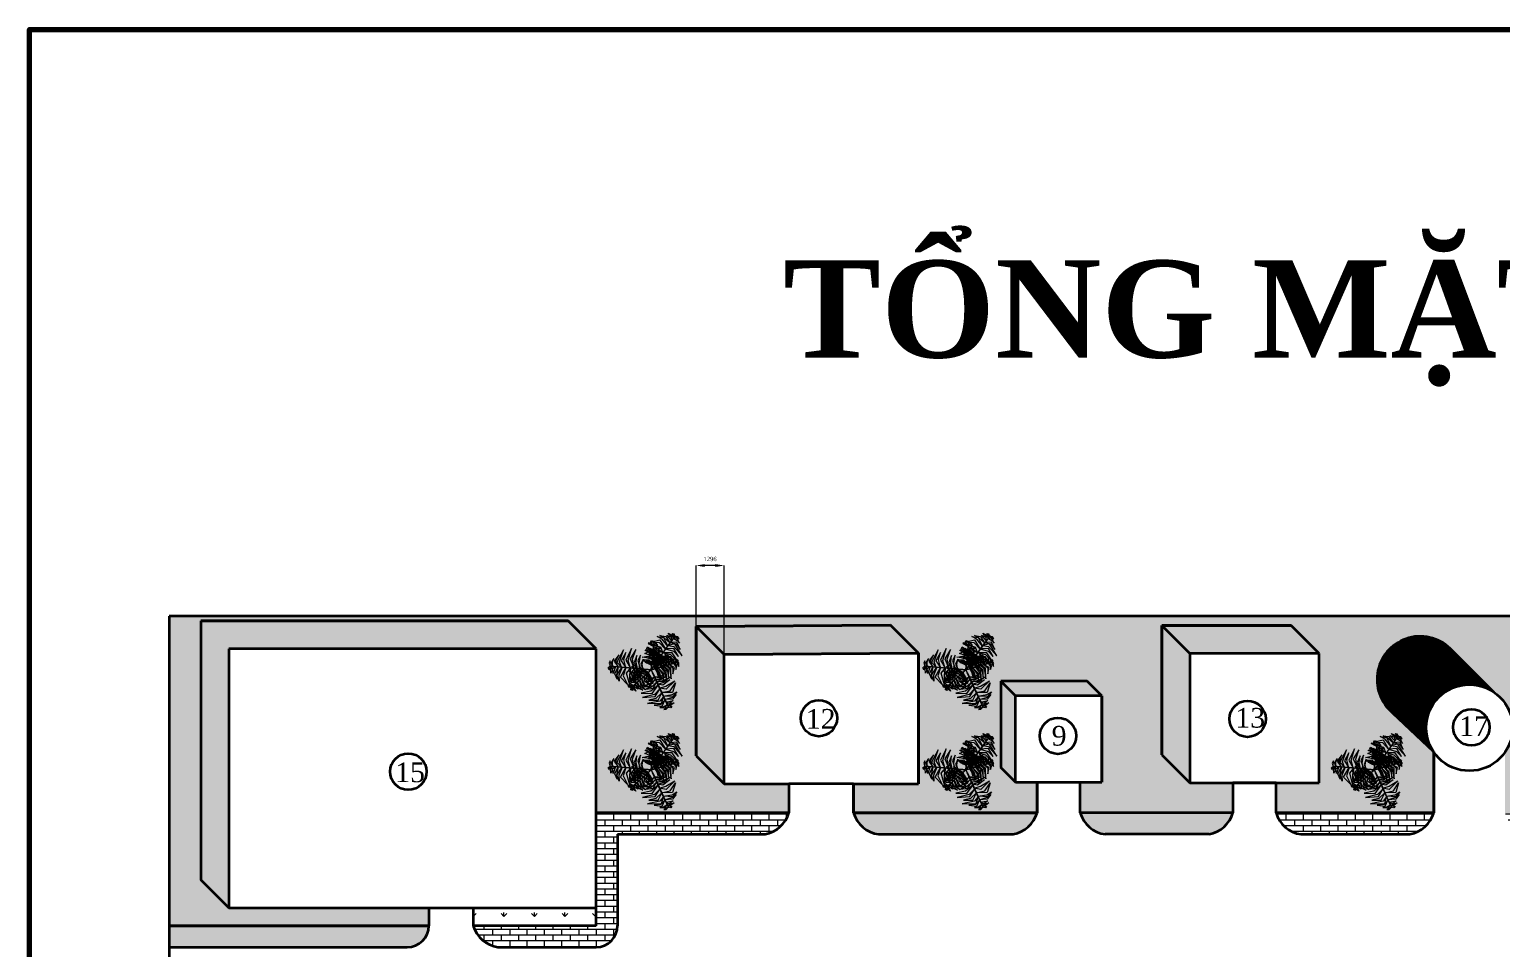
# Model space of a CAD drawing. Header units: inches. Extents: x -4475333 to 345677417, y -211198149 to 2125895.
# Drawn here: x -1637273 to -1569117, y 575287 to 617864 of the extents above; entities that cross this region are included whole.
import ezdxf

# ---------------------------------------------------------------- set-up
doc = ezdxf.new("R2010")
doc.units = ezdxf.units.IN
doc.header["$LTSCALE"] = 150
doc.header["$MEASUREMENT"] = 0
for name, color, linetype, lineweight in [('03 tbii', 3, 'Continuous', 50), ('cb', 1, 'Continuous', 50), ('Duong vien', 7, 'Continuous', 50), ('EEEE', 7, 'Continuous', 0), ('KHUNG BVE', 7, 'Continuous', 0)]:
    doc.layers.add(name, color=color, linetype=linetype, lineweight=lineweight)
doc.layers.add('Co ban', color=21, linetype='Continuous')
doc.layers.add('m', color=3, linetype='Continuous')
doc.styles.add('1', font='times.ttf')
doc.styles.add('KICHTHUOC', font='times.ttf')
doc.styles.add('NAM', font='arial.ttf', dxfattribs={"height": 200})
doc.styles.get("Standard").update_dxf_attribs({"font": 'times.ttf', "height": 100})
doc.dimstyles.get("Standard").update_dxf_attribs({"dimtxt": 100, "dimasz": 500, "dimexe": 0.18, "dimexo": 0.0625, "dimgap": 20, "dimtad": 1, "dimdec": 0, "dimzin": 0, "dimdsep": 46, "dimtxsty": 'Standard', "dimcen": 0.09, "dimadec": 0, "dimazin": 0, "dimtfac": 1, "dimtdec": 0, "dimtofl": 0, "dimtmove": 0, "dimatfit": 3, "dimfxl": 1, "dimtolj": 1, "dimtzin": 0, "dimlwd": 9, "dimlwe": 9, "dimarcsym": 0})
pattern_1 = [(90, (-6287869.84, -919464.7), (-707.10678, 707.10678), [187.5, -1226.71356]), (45, (-6287869.8, -919464.7), (-707.10678, 707.10678), [187.5, -812.5]), (135, (-6287869.8, -919464.7), (-707.10678, -707.10678), [187.5, -812.5])]
pattern_2 = [(0, (-5708281.57, -919464.67), (0, 266.7), []), (90, (-5708281.57, -919464.67), (-400, 266.7), [266.7, -266.7])]

# ---------------------------------------------------------------- blocks, each defined once
blk = doc.blocks.new('A$C39A4002C')
at = {"color": 7, "lineweight": 5}
for points in [[(715, 893, 91), (679, 900, 81), (659, 912, 73), (693, 914, 79)], [(839, 848, -216), (778, 915, -234), (680, 921, -258), (782, 946, -234)], [(718, 914, 84), (688, 930, 72), (704, 937, 73)], [(714, 876, 96), (717, 876, 96), (721, 922, 81), (718, 922, 81)], [(718, 888, 91), (751, 893, 81), (761, 887, 77), (742, 910, 78)], [(862, 880, -212), (804, 952, -229), (753, 979, -242), (817, 968, -226)], [(885, 913, -228), (822, 970, -255), (782, 988, -260), (841, 980, -263)], [(901, 936, -244), (852, 991, -272), (898, 972, -266)], [(922, 966, -276), (884, 991, -289), (866, 1012, -306), (906, 994, -303)], [(868, 888, -211), (871, 888, -211), (916, 952, -257), (913, 952, -257)], [(890, 916, -232), (948, 903, -260), (989, 846, -262), (956, 921, -270)], [(933, 981, -300), (907, 1010, -322), (927, 1007, -328)], [(913, 952, -256), (916, 952, -256), (940, 987, -309), (937, 987, -309)], [(923, 959, -272), (958, 938, -289), (982, 909, -287), (956, 960, -305)], [(934, 982, -302), (979, 954, -323), (965, 975, -327)], [(348, 670, -232), (329, 726, -260), (359, 791, -262), (310, 724, -270)], [(385, 664, -212), (365, 719, -221), (407, 843, -252), (338, 715, -216)], [(430, 658, -216), (410, 741, -231), (431, 813, -249), (384, 729, -225)], [(475, 658, -222), (454, 733, -235), (488, 854, -265), (430, 736, -233)], [(518, 652, -226), (500, 747, -244), (533, 844, -269), (474, 748, -241)], [(551, 649, -245), (536, 713, -238), (545, 782, -264), (516, 711, -212)], [(582, 644, -283), (568, 700, -277), (580, 787, -309), (554, 730, -265)], [(701, 743, 32), (647, 758, 25), (600, 765, 2), (658, 776, 45)], [(704, 775, 60), (635, 801, 58), (626, 803, 15), (662, 821, 71)], [(706, 800, 82), (638, 831, 84), (629, 834, 71), (641, 844, 96)], [(710, 833, 92), (643, 856, 78), (646, 855, 70), (653, 871, 82)], [(769, 749, -246), (738, 785, -246), (656, 848, -273), (730, 812, -231)], [(811, 807, -222), (759, 853, -236), (665, 904, -261), (786, 871, -230)], [(752, 723, -284), (726, 758, -280), (666, 807, -297), (740, 767, -259)], [(736, 701, -319), (712, 738, -311), (668, 780, -318), (722, 748, -292)], [(784, 769, -227), (719, 832, -245), (681, 856, -255), (767, 819, -233)], [(697, 705, -2), (700, 705, -2), (710, 807, 88), (707, 807, 88)], [(703, 776, 61), (769, 794, 64), (788, 788, 45), (760, 810, 81)], [(703, 747, 34), (763, 765, 39), (822, 753, 7), (765, 781, 53)], [(707, 807, 88), (710, 807, 88), (717, 876, 96), (714, 876, 96)], [(707, 806, 87), (751, 822, 93), (789, 822, 56), (748, 840, 109)], [(710, 664, -376), (713, 664, -376), (781, 761, -228), (778, 761, -228)], [(712, 838, 91), (758, 859, 84), (786, 854, 71), (756, 876, 87)], [(747, 652, -142), (744, 690, -136), (734, 773, -153), (747, 709, -117)], [(757, 655, -116), (753, 728, -122), (746, 763, -130), (771, 694, -105)], [(787, 664, -89), (782, 719, -95), (758, 800, -119), (803, 715, -76)], [(818, 672, -61), (818, 746, -63), (773, 803, -106), (833, 762, -50)], [(778, 761, -228), (781, 761, -228), (871, 888, -211), (868, 888, -211)], [(790, 777, -226), (881, 745, -244), (949, 669, -269), (894, 768, -241)], [(816, 811, -222), (892, 792, -235), (980, 702, -265), (906, 812, -233)], [(843, 679, -38), (847, 754, -37), (834, 798, -50), (860, 756, -25)], [(839, 850, -216), (921, 826, -231), (972, 772, -249), (924, 855, -225)], [(875, 688, -29), (872, 758, -42), (859, 789, -50), (890, 754, -39)], [(867, 886, -212), (924, 877, -221), (1011, 778, -252), (935, 902, -216)], [(933, 704, -30), (926, 741, -40), (930, 763, -48), (944, 732, -42)], [(270, 675, -300), (258, 637, -322), (250, 656, -328)], [(269, 675, -302), (270, 728, -323), (259, 704, -327)], [(305, 671, -256), (308, 671, -256), (265, 675, -309), (263, 675, -309)], [(288, 673, -276), (286, 626, -289), (276, 601, -306), (272, 644, -303)], [(294, 677, -272), (294, 717, -289), (308, 753, -287), (277, 705, -305)], [(325, 670, -244), (301, 599, -272), (295, 648, -266)], [(383, 664, -211), (386, 664, -211), (308, 671, -257), (305, 671, -257)], [(353, 667, -228), (335, 583, -255), (340, 540, -260), (316, 595, -263)], [(393, 663, -212), (359, 577, -229), (361, 520, -242), (339, 581, -226)], [(432, 660, -216), (404, 573, -234), (449, 485, -258), (376, 561, -234)], [(538, 650, -228), (541, 650, -228), (386, 664, -211), (383, 664, -211)], [(481, 655, -222), (468, 587, -236), (471, 481, -261), (438, 602, -230)], [(568, 528, -34), (525, 546, -28), (465, 629, -65), (515, 531, -11)], [(528, 651, -227), (506, 563, -245), (504, 519, -255), (493, 612, -233)], [(611, 568, -86), (555, 596, -82), (494, 674, -114), (543, 586, -67)], [(592, 547, -60), (530, 579, -56), (495, 626, -76), (527, 560, -40)], [(553, 649, -246), (537, 603, -246), (524, 501, -273), (518, 583, -231)], [(634, 586, -111), (566, 626, -110), (520, 691, -139), (555, 613, -95)], [(656, 639, -376), (659, 639, -376), (541, 650, -228), (538, 650, -228)], [(584, 646, -284), (566, 607, -280), (554, 531, -297), (551, 614, -259)], [(647, 598, -140), (604, 627, -125), (563, 664, -145), (602, 621, -97)], [(655, 603, -182), (617, 628, -169), (565, 675, -193), (596, 640, -152)], [(611, 643, -319), (591, 605, -311), (576, 545, -318), (577, 608, -292)], [(609, 644, -318), (599, 689, -314), (609, 746, -337), (586, 693, -298)], [(659, 609, -220), (629, 630, -210), (596, 661, -229), (625, 628, -192)], [(696, 701, -21), (660, 712, -16), (604, 729, -32), (643, 721, 3)], [(698, 712, 4), (628, 734, -1), (618, 737, -9), (666, 739, 16)], [(696, 692, -63), (664, 703, -53), (629, 716, -63), (669, 706, -31)], [(695, 684, -101), (663, 696, -87), (641, 707, -88), (666, 700, -67)], [(670, 618, -284), (673, 618, -284), (647, 595, -122), (644, 595, -122)], [(656, 639, -376), (659, 639, -376), (693, 636, -553), (690, 636, -553)], [(660, 610, -222), (675, 580, -208), (701, 537, -208), (671, 578, -188)], [(670, 618, -284), (673, 618, -284), (693, 637, -482), (691, 637, -482)], [(710, 664, -376), (713, 664, -376), (693, 636, -553), (690, 636, -553)], [(704, 605, -376), (707, 605, -376), (693, 636, -553), (690, 636, -553)], [(694, 671, -163), (696, 671, -163), (694, 643, -362), (691, 643, -362)], [(718, 644, -284), (720, 644, -284), (693, 637, -482), (691, 637, -482)], [(694, 693, -61), (714, 699, -48), (784, 700, -72), (737, 705, -31)], [(694, 671, -163), (696, 671, -163), (700, 705, -2), (697, 705, -2)], [(695, 685, -99), (706, 690, -89), (752, 689, -108), (708, 694, -72)], [(697, 702, -20), (723, 709, -5), (778, 709, -24), (720, 715, 23)], [(698, 719, 10), (775, 735, 10), (814, 724, -18), (775, 752, 26)], [(718, 644, -284), (720, 644, -284), (754, 653, -122), (751, 653, -122)], [(730, 648, -222), (730, 681, -208), (726, 731, -208), (734, 681, -188)], [(738, 650, -184), (737, 683, -174), (730, 745, -183), (742, 680, -152)], [(731, 648, -220), (749, 616, -210), (765, 573, -229), (753, 615, -192)], [(737, 702, -318), (782, 688, -314), (825, 652, -337), (791, 698, -298)], [(738, 651, -182), (760, 612, -169), (786, 547, -193), (774, 592, -152)], [(747, 653, -140), (773, 607, -125), (793, 556, -145), (777, 612, -97)], [(751, 726, -283), (806, 709, -277), (875, 656, -309), (839, 707, -265)], [(751, 653, -122), (754, 653, -122), (853, 681, -33), (850, 681, -33)], [(764, 657, -111), (807, 591, -110), (820, 513, -139), (823, 598, -95)], [(770, 750, -245), (834, 731, -238), (888, 688, -264), (842, 749, -212)], [(792, 663, -86), (830, 613, -82), (851, 516, -114), (846, 617, -67)], [(819, 674, -60), (860, 618, -56), (871, 560, -76), (871, 633, -40)], [(849, 680, -34), (880, 645, -28), (896, 544, -65), (895, 654, -11)], [(850, 681, -32), (853, 681, -32), (919, 699, -25), (916, 699, -25)], [(880, 687, -29), (916, 652, -36), (916, 596, -50), (931, 659, -34)], [(899, 694, -26), (903, 756, -37), (919, 720, -28)], [(916, 699, -25), (919, 699, -25), (964, 711, -40), (961, 711, -40)], [(929, 699, -30), (946, 670, -40), (946, 640, -44), (958, 685, -43)], [(953, 709, -37), (958, 742, -48), (970, 731, -48)], [(955, 710, -38), (975, 671, -51), (976, 692, -49)], [(486, 455, -38), (451, 480, -51), (459, 461, -49)], [(504, 475, -30), (477, 494, -40), (463, 521, -44), (472, 475, -43)], [(543, 507, -29), (495, 523, -36), (471, 574, -50), (485, 510, -34)], [(516, 481, -25), (519, 481, -25), (484, 450, -40), (482, 450, -40)], [(487, 456, -37), (498, 424, -48), (482, 429, -48)], [(503, 469, -30), (525, 439, -40), (532, 417, -48), (506, 439, -42)], [(567, 527, -32), (570, 527, -32), (519, 481, -25), (516, 481, -25)], [(529, 493, -26), (553, 436, -37), (523, 461, -28)], [(548, 509, -29), (581, 448, -42), (607, 426, -50), (564, 443, -39)], [(644, 595, -122), (647, 595, -122), (570, 527, -33), (567, 527, -33)], [(573, 532, -38), (603, 463, -37), (634, 429, -50), (592, 455, -25)], [(762, 479, -226), (688, 417, -244), (588, 396, -269), (701, 393, -241)], [(592, 549, -61), (625, 482, -63), (690, 452, -106), (618, 462, -50)], [(737, 538, -283), (695, 499, -277), (614, 466, -309), (676, 472, -265)], [(616, 570, -89), (645, 523, -95), (702, 460, -119), (625, 517, -76)], [(724, 563, -318), (689, 531, -314), (636, 511, -337), (693, 518, -298)], [(748, 510, -245), (700, 464, -238), (636, 438, -264), (712, 448, -212)], [(639, 591, -116), (675, 527, -122), (697, 499, -130), (644, 550, -105)], [(647, 598, -142), (666, 565, -136), (713, 496, -153), (673, 547, -117)], [(654, 604, -184), (670, 575, -174), (704, 522, -183), (663, 576, -152)], [(704, 605, -376), (707, 605, -376), (757, 498, -228), (754, 498, -228)], [(723, 564, -319), (767, 566, -311), (826, 583, -318), (771, 552, -292)], [(735, 539, -284), (777, 544, -280), (850, 571, -297), (778, 527, -259)], [(748, 511, -246), (795, 520, -246), (890, 560, -273), (822, 514, -231)], [(754, 498, -228), (757, 498, -228), (822, 356, -211), (819, 356, -211)], [(758, 489, -227), (845, 514, -245), (885, 534, -255), (810, 478, -233)], [(778, 446, -222), (843, 468, -236), (934, 524, -261), (845, 435, -230)], [(798, 401, -216), (888, 420, -234), (941, 503, -258), (912, 402, -234)], [(779, 439, -222), (724, 383, -235), (602, 352, -265), (734, 361, -233)], [(818, 358, -212), (781, 313, -221), (652, 288, -252), (798, 291, -216)], [(801, 400, -216), (739, 341, -231), (666, 324, -249), (762, 324, -225)], [(832, 323, -232), (792, 279, -260), (722, 272, -262), (804, 263, -270)], [(815, 366, -212), (907, 380, -229), (955, 410, -242), (913, 360, -226)], [(819, 356, -211), (822, 356, -211), (855, 285, -257), (852, 285, -257)], [(832, 329, -228), (913, 355, -255), (948, 381, -260), (912, 333, -263)], [(843, 303, -244), (917, 319, -272), (877, 288, -266)], [(853, 273, -272), (818, 253, -289), (780, 247, -287), (837, 244, -305)], [(867, 252, -302), (821, 227, -323), (846, 229, -327)], [(852, 285, -256), (855, 285, -256), (873, 247, -309), (870, 247, -309)], [(859, 270, -276), (901, 291, -289), (927, 296, -306), (892, 270, -303)], [(867, 253, -300), (905, 261, -322), (893, 245, -328)]]:
    blk.add_3dface(points, dxfattribs=at)
blk = doc.blocks.new('*D263')
at = {"layer": 'Defpoints', "color": 0, "lineweight": 0, "transparency": 16777216}
for p in [(-1606410, 593030), (-1606410, 588914), (-1605114, 588914)]:
    blk.add_point(p, dxfattribs=at)
at = {"layer": 'KHUNG BVE', "color": 0, "lineweight": 9, "transparency": 16777216}
for p, q in [((-1606410, 588914), (-1606410, 593030)), ((-1605514, 593030), (-1606010, 593030)), ((-1605114, 588914), (-1605114, 593030))]:
    blk.add_line(p, q, dxfattribs=at)
at = {"layer": 'KHUNG BVE', "color": 0, "lineweight": 0, "transparency": 16777216}
for points in [[(-1606010, 593097), (-1606010, 592964), (-1606410, 593030)], [(-1605514, 593097), (-1605514, 592964), (-1605114, 593030)]]:
    blk.add_solid(points, dxfattribs=at)
at = {"layer": 'KHUNG BVE', "color": 0, "lineweight": 0, "transparency": 16777216, "insert": (-1605762, 593332), "char_height": 200, "attachment_point": 5, "style": 'KICHTHUOC'}
blk.add_mtext('\\A1;1296', dxfattribs=at)

msp = doc.modelspace()

# ---------------------------------------------------------------- hatches: boundary and pattern name
at = {"layer": 'Duong vien', "linetype": 'Continuous', "lineweight": 9, "ltscale": 10}
h = msp.add_hatch(color=1, dxfattribs=at)
h.paths.add_polyline_path([(-1612335, 590470), (-1629335, 590470), (-1628039.4, 589174.6), (-1611039.4, 589174.6)])
h.paths.add_polyline_path([(-1628039.4, 589174.6), (-1629335, 590470), (-1629335, 578470), (-1628039.4, 577174.6)])
h = msp.add_hatch(color=1, dxfattribs=at)
h.paths.add_polyline_path([(-1597410.2, 590271.5), (-1606410.2, 590210.1), (-1605114, 588914), (-1596114, 588975.4)])
h.paths.add_polyline_path([(-1605114, 588914), (-1606410.2, 590210.1), (-1606410.2, 584210.1), (-1605114, 582914)])
for points in [[(-1577556.7, 588957.5), (-1578852.9, 590253.6), (-1584852.9, 590253.6), (-1583556.7, 588957.5)], [(-1583556.7, 588957.5), (-1583556.7, 582957.5), (-1584852.9, 584253.6), (-1584852.9, 590253.6)], [(-1587623.9, 587000.9), (-1591623.9, 587000.9), (-1592296.3, 587673.3), (-1588296.3, 587673.3)], [(-1591623.9, 587000.9), (-1592296.3, 587673.3), (-1592296.3, 583673.3), (-1591623.9, 583000.9)]]:
    msp.add_hatch(color=1, dxfattribs=at).paths.add_polyline_path(points)
at = {"layer": 'KHUNG BVE', "linetype": 'Continuous', "lineweight": 9, "ltscale": 10}
h = msp.add_hatch(dxfattribs=at)
h.set_pattern_fill('GRASS', color=256, scale=1000, style=0)
h.set_pattern_definition(pattern_1)
h.paths.add_polyline_path([(-1518871.4, 588957.5), (-1506871.4, 588957.5), (-1506871.4, 582957.5), (-1514065.9, 582957.5), (-1514065.9, 581572.5), (-1510634.5, 581572.5), (-1510634.5, 572960.3), (-1509676, 572960.3), (-1509676, 574924.9), (-1503676, 574924.9), (-1502379.8, 573628.8), (-1502379.8, 567628.8), (-1508379.8, 567628.8), (-1509676, 568924.9), (-1509676, 570673.2), (-1510634.5, 570673.2), (-1510634.5, 562683.6), (-1509676, 562683.6), (-1509676, 563794.6), (-1505676, 563794.6), (-1505003.6, 563122.2), (-1505003.6, 560122.2), (-1509003.6, 560122.2), (-1509676, 560794.6), (-1509676, 561398.8), (-1510634.5, 561398.8), (-1510634.5, 550555.9), (-1509676, 550555.9), (-1509665.1, 556580.6), (-1500665.1, 556580.6), (-1499368.9, 555284.5), (-1499368.9, 527284.5), (-1508368.9, 527284.5), (-1509665.1, 528580.6), (-1509665.1, 534779.8), (-1510622.7, 534779.8), (-1510623.5, 515688.8), (-1498804.2, 515688.8), (-1498804.2, 590688.8), (-1630804.2, 590688.8), (-1630804.2, 576346.6), (-1618780.8, 576346.6), (-1618780.8, 577174.6), (-1628039.4, 577174.6), (-1629335, 578470), (-1629335, 590470), (-1612335, 590470), (-1611039.4, 589174.6), (-1611039.4, 581572.5), (-1602114, 581572.5), (-1602114, 582914), (-1605114, 582914), (-1606410.2, 584210.1), (-1606410.2, 590210.1), (-1597410.2, 590271.5), (-1596114, 588975.4), (-1596114, 582914), (-1599114, 582914), (-1599114, 581572.5), (-1590623.9, 581572.5), (-1590623.9, 583000.9), (-1591623.9, 583000.9), (-1592296.3, 583673.3), (-1592296.3, 587673.3), (-1588296.3, 587673.3), (-1587623.9, 587000.9), (-1587623.9, 583000.9), (-1588623.9, 583000.9), (-1588623.9, 581572.5), (-1581556.7, 581572.5), (-1581556.7, 582957.5), (-1583556.7, 582957.5), (-1584852.9, 584253.6), (-1584852.9, 590253.6), (-1578852.9, 590253.6), (-1577556.7, 588957.5), (-1577556.7, 582957.5), (-1579556.7, 582957.5), (-1579556.7, 581572.5), (-1572257.3, 581572.5), (-1572257.3, 584392.9), (-1574143.2, 586197.5, -1.0800973), (-1571399.1, 589091.5), (-1569479.1, 587171.7, -0.2483349), (-1568603.7, 585517.8, -0.1506824), (-1568951.1, 584391.5), (-1568951.1, 581572.5), (-1560055.6, 581572.5), (-1560055.6, 583028.5), (-1563555.6, 583028.5), (-1564851.8, 584324.6), (-1564851.8, 590324.6), (-1554616.4, 590324.6), (-1553320.2, 589028.5), (-1553320.2, 583028.5), (-1557055.6, 583028.5), (-1557055.6, 581572.5), (-1544632.6, 581572.5), (-1544632.6, 583343.6), (-1549132.6, 583343.6), (-1549805.1, 584016), (-1549805.1, 590016), (-1537805.1, 590016), (-1537132.6, 589343.6), (-1537132.6, 583343.6), (-1541632.6, 583343.6), (-1541632.6, 581572.5), (-1529711, 581572.5), (-1529711, 582957.5), (-1533211, 582957.5), (-1533883.5, 583629.8), (-1533883.5, 587629.8), (-1523883.5, 587629.8), (-1523211, 586957.5), (-1523211, 582957.5), (-1526711, 582957.5), (-1526711, 581572.5), (-1517355.4, 581572.5), (-1517355.4, 582957.5), (-1518871.4, 582957.5)])
h = msp.add_hatch(dxfattribs=at)
h.set_pattern_fill('ANSI31', color=1, scale=10)
h.set_pattern_definition([(45, (-5955591.4367, -914573.8159), (-0.8838834765, 0.8838834765), [])])
edge = h.paths.add_edge_path()
edge.add_arc((-1570603.7, 585517.8), 2000, 55.785677, 214.227858)
edge.add_line((-1572257.3, 584392.9), (-1574143.2, 586197.5))
edge.add_arc((-1572882.8, 587750.3), 2000, 42.11265, 230.933332, ccw=False)
edge.add_line((-1571399.1, 589091.5), (-1569479.1, 587171.7))
h = msp.add_hatch(dxfattribs=at)
h.set_pattern_fill('ANSI31', color=256, scale=10)
h.set_pattern_definition([(45, (-1572866.636, 587612.461), (-0.88388348, 0.88388348), [])])
h.paths.add_polyline_path([(-1571399.1, 589091.5, 1.0800973), (-1574143.2, 586197.5), (-1572257.3, 584392.9, -0.1504676), (-1572603.7, 585517.8, -0.6021341), (-1569479.1, 587171.7)])
h = msp.add_hatch(dxfattribs=at)
h.set_pattern_fill('AR-BRSTD', color=256, scale=100, style=0)
h.set_pattern_definition(pattern_2)
h.paths.add_polyline_path([(-1618780.8, 576346.6), (-1630804.2, 576346.6), (-1630804.2, 575346.6), (-1619780.8, 575346.6, 0.4142134)])
h.paths.add_polyline_path([(-1590623.9, 581572.5), (-1599114, 581572.5, 0.2923785), (-1597966.7, 580580.1), (-1591723.5, 580588.5, 0.2836112)])
h.paths.add_polyline_path([(-1581556.7, 581572.5), (-1588623.9, 581572.5, 0.2923785), (-1587476.6, 580580.1), (-1582656.3, 580588.5, 0.2836112)])
h = msp.add_hatch(dxfattribs=at)
h.set_pattern_fill('AR-BRSTD', color=256, scale=100, style=0)
h.set_pattern_definition([(0, (-6071422.26, -919464.67), (0, 266.7), []), (90, (-6071422.26, -919464.67), (-400, 266.7), [266.7, -266.7])])
h.paths.add_polyline_path([(-1610039.4, 576338.1), (-1610039.4, 580588.5), (-1603213.6, 580588.5, 0.2836112), (-1602114, 581572.5), (-1611039.4, 581572.5), (-1611039.4, 576339.4), (-1616725.3, 576339.4, 0.2909357), (-1615580.2, 575354.1), (-1611039.3, 575354.1, 0.4095317)])
h = msp.add_hatch(dxfattribs=at)
h.set_pattern_fill('AR-BRSTD', color=256, scale=100, style=0)
h.set_pattern_definition(pattern_2)
h.paths.add_polyline_path([(-1560055.6, 581572.5), (-1568951.1, 581572.5, 0.2923785), (-1567803.8, 580580.1), (-1561192.9, 580582.3, 0.2909694)])
h.paths.add_polyline_path([(-1572257.3, 581572.5), (-1579556.7, 581572.5, 0.2923785), (-1578409.4, 580580.1), (-1573357, 580588.5, 0.2836112)])
h = msp.add_hatch(dxfattribs=at)
h.set_pattern_fill('GRASS', color=256, scale=1000, style=0)
h.set_pattern_definition(pattern_1)
h.paths.add_polyline_path([(-1611039.4, 577174.6), (-1616725.3, 577174.6), (-1616727.5, 576346.6, 0.0013297), (-1616725.3, 576339.4), (-1611039.4, 576339.4)])

# ---------------------------------------------------------------- linework, layer by layer
at = {"lineweight": 35}
for centre in [(-1619780.8, 576346.6), (-1611039.3, 576354.1)]:
    msp.add_arc(centre, 1000, 270, 0, dxfattribs=at)
at = {"layer": 'Co ban', "linetype": 'Continuous', "lineweight": -2, "ltscale": 10}
for p, q in [((-1630804.2, 576346.6), (-1630804.2, 590688.8)), ((-1630804.2, 576346.6), (-1630804.2, 590688.8)), ((-1630804.2, 590688.8), (-1498804.2, 590688.8)), ((-1611039.4, 581572.5), (-1611039.4, 589174.6)), ((-1605114, 582914), (-1602114, 582914)), ((-1596114, 582914), (-1599114, 582914)), ((-1591623.9, 583000.9), (-1590623.9, 583000.9)), ((-1587623.9, 583000.9), (-1588623.9, 583000.9)), ((-1588623.9, 583000.9), (-1588623.9, 581572.5)), ((-1583556.7, 582957.5), (-1581556.7, 582957.5)), ((-1581556.7, 581572.5), (-1581556.7, 582957.5)), ((-1577556.7, 582957.5), (-1579556.7, 582957.5)), ((-1579556.7, 581572.5), (-1579556.7, 582957.5)), ((-1588623.9, 581572.5), (-1581556.7, 581572.5)), ((-1628039.4, 577174.6), (-1618780.8, 577174.6)), ((-1618780.8, 576346.6), (-1630804.2, 576346.6)), ((-1630804.2, 576346.6), (-1630804.2, 575346.6)), ((-1630804.2, 575346.6), (-1619780.8, 575346.6))]:
    msp.add_line(p, q, dxfattribs=at)
at = {"layer": 'Duong vien', "linetype": 'Continuous', "lineweight": 35, "ltscale": 10}
for p, q in [((-1584852.9, 590253.6), (-1578852.9, 590253.6)), ((-1605114, 582914), (-1605114, 588914)), ((-1577556.7, 588957.5), (-1583556.7, 588957.5)), ((-1583556.7, 588957.5), (-1583556.7, 582957.5)), ((-1571399.1, 589091.5), (-1569479.1, 587171.7)), ((-1587623.9, 587000.9), (-1591623.9, 587000.9)), ((-1591623.9, 583000.9), (-1591623.9, 587000.9)), ((-1587623.9, 587000.9), (-1587623.9, 583000.9))]:
    msp.add_line(p, q, dxfattribs=at)
msp.add_circle((-1570603.7, 585517.8), 2000, dxfattribs=at)
msp.add_arc((-1572882.8, 587750.3), 2000, 42.11265, 230.933332, dxfattribs=at)
at = {"layer": 'EEEE', "color": 1, "linetype": 'Continuous', "lineweight": 70, "ltscale": 10}
msp.add_lwpolyline([(-1464172.9, 494713.5), (-1637272.9, 494713.5), (-1637272.9, 617863.5), (-1464172.9, 617863.5), (-1464172.9, 494713.5)], close=True, dxfattribs=at)
at = {"layer": 'KHUNG BVE', "linetype": 'Continuous', "lineweight": 35, "ltscale": 10}
for p, q in [((-1498804.2, 590688.8), (-1630804.2, 590688.8)), ((-1630804.2, 590688.8), (-1630804.2, 515688.8)), ((-1629335, 590470), (-1629335, 578470)), ((-1629335, 590470), (-1612335, 590470)), ((-1612335, 590470), (-1629335, 590470)), ((-1629335, 590470), (-1629335, 578470)), ((-1611039.4, 589174.6), (-1612335, 590470)), ((-1611039.4, 589174.6), (-1612335, 590470)), ((-1606410.2, 590210.1), (-1597410.2, 590271.5)), ((-1597410.2, 590271.5), (-1606410.2, 590210.1)), ((-1597410.2, 590271.5), (-1596114, 588975.4)), ((-1596114, 588975.4), (-1597410.2, 590271.5)), ((-1584852.9, 584253.6), (-1584852.9, 590253.6)), ((-1584852.9, 590253.6), (-1584852.9, 589301)), ((-1584852.9, 590253.6), (-1583556.7, 588957.5)), ((-1578852.9, 590253.6), (-1584852.9, 590253.6)), ((-1584852.9, 590253.6), (-1584852.9, 584253.6)), ((-1577556.7, 588957.5), (-1578852.9, 590253.6)), ((-1577556.7, 588957.5), (-1578852.9, 590253.6)), ((-1606410.2, 590210.1), (-1605114, 588914)), ((-1606410.2, 584210.1), (-1606410.2, 590210.1)), ((-1606410.2, 590210.1), (-1606410.2, 584210.1)), ((-1628039.4, 589174.6), (-1628039.4, 577174.6)), ((-1611039.4, 589174.6), (-1628039.4, 589174.6)), ((-1611039.4, 577174.6), (-1611039.4, 589174.6)), ((-1611039.4, 581572.5), (-1611039.4, 589174.6)), ((-1605114, 588914), (-1596114, 588975.4)), ((-1596114, 588975.4), (-1605114, 588914)), ((-1596114, 588975.4), (-1596114, 582914)), ((-1596114, 582975.4), (-1596114, 588975.4)), ((-1596114, 582914), (-1596114, 588975.4)), ((-1596114, 582914), (-1596114, 588975.4)), ((-1577556.7, 582957.5), (-1577556.7, 588957.5)), ((-1577556.7, 582957.5), (-1577556.7, 588957.5)), ((-1569479.1, 587171.7), (-1571399.1, 589091.5)), ((-1588296.3, 587673.3), (-1592296.3, 587673.3)), ((-1592296.3, 587673.3), (-1592296.3, 583673.3)), ((-1592296.3, 587673.3), (-1591623.9, 587000.9)), ((-1588296.3, 587673.3), (-1592296.3, 587673.3)), ((-1592296.3, 587673.3), (-1592296.3, 583673.3)), ((-1587623.9, 587000.9), (-1588296.3, 587673.3)), ((-1587623.9, 587000.9), (-1588296.3, 587673.3)), ((-1587623.9, 583000.9), (-1587623.9, 587000.9)), ((-1587623.9, 583000.9), (-1587623.9, 587000.9)), ((-1584852.9, 586613.9), (-1584852.9, 584253.6)), ((-1572257.3, 584392.9), (-1574143.2, 586197.5)), ((-1606410.2, 584210.1), (-1605114, 582914)), ((-1606410.2, 584210.1), (-1605114, 582914)), ((-1584852.9, 584253.6), (-1583556.7, 582957.5)), ((-1584852.9, 584253.6), (-1583556.7, 582957.5)), ((-1572257.3, 581572.5), (-1572257.3, 584392.9)), ((-1572257.3, 584392.9), (-1572257.3, 581572.5)), ((-1591623.9, 583000.9), (-1592296.3, 583673.3)), ((-1592296.3, 583673.3), (-1591623.9, 583000.9)), ((-1605114, 582914), (-1602114, 582914)), ((-1602114, 582914), (-1602114, 581572.5)), ((-1599114, 582914), (-1602114, 582914)), ((-1602114, 582914), (-1602114, 581572.5)), ((-1599114, 582914), (-1599114, 581572.5)), ((-1599114, 581572.5), (-1599114, 582914)), ((-1599114, 582914), (-1596114, 582914)), ((-1591623.9, 583000.9), (-1590623.9, 583000.9)), ((-1590623.9, 581572.5), (-1590623.9, 583000.9)), ((-1590623.9, 583000.9), (-1588623.9, 583000.9)), ((-1590623.9, 583000.9), (-1590623.9, 581572.5)), ((-1588623.9, 581572.5), (-1588623.9, 583000.9)), ((-1588623.9, 583000.9), (-1587623.9, 583000.9)), ((-1583556.7, 582957.5), (-1577556.7, 582957.5)), ((-1583556.7, 582957.5), (-1581556.7, 582957.5)), ((-1579556.7, 582957.5), (-1581556.7, 582957.5)), ((-1581556.7, 582957.5), (-1581556.7, 581572.5)), ((-1579556.7, 581572.5), (-1579556.7, 582957.5)), ((-1579556.7, 582957.5), (-1577556.7, 582957.5)), ((-1602114, 581572.5), (-1611039.4, 581572.5)), ((-1611039.4, 576339.4), (-1611039.4, 581572.5)), ((-1602114, 581572.5), (-1611039.4, 581572.5)), ((-1599114, 581572.5), (-1590623.9, 581572.5)), ((-1590623.9, 581572.5), (-1599114, 581572.5)), ((-1581556.7, 581572.5), (-1588623.9, 581572.5)), ((-1579556.7, 581572.5), (-1572257.3, 581572.5)), ((-1579556.7, 581572.5), (-1572257.3, 581572.5)), ((-1572257.3, 581572.5), (-1579556.7, 581572.5)), ((-1610039.4, 580588.5), (-1610039.4, 576338.1)), ((-1610039.4, 580588.5), (-1603213.6, 580588.5)), ((-1597966.7, 580580.1), (-1591723.5, 580588.5)), ((-1582656.3, 580588.5), (-1587476.6, 580580.1)), ((-1578409.4, 580580.1), (-1573357, 580588.5)), ((-1628039.4, 577174.6), (-1629335, 578470)), ((-1629335, 578470), (-1628039.4, 577174.6)), ((-1628039.4, 577174.6), (-1611039.4, 577174.6)), ((-1628039.4, 577174.6), (-1618780.8, 577174.6)), ((-1618780.8, 577174.6), (-1618780.8, 576346.6)), ((-1618780.8, 577174.6), (-1618780.8, 576346.6)), ((-1618780.8, 577174.6), (-1618780.8, 576346.6)), ((-1616725.3, 577174.6), (-1616727.5, 576346.6)), ((-1630804.2, 576346.6), (-1618780.8, 576346.6)), ((-1618780.8, 576346.6), (-1630804.2, 576346.6)), ((-1611039.4, 576339.4), (-1616725.3, 576339.4)), ((-1630804.2, 575346.6), (-1619780.8, 575346.6)), ((-1615580.2, 575354.1), (-1611039.3, 575354.1))]:
    msp.add_line(p, q, dxfattribs=at)
for centre, radius, start, end in [((-1603461.4, 581971.9), 1405.4, 280.155488, 343.491206), ((-1597764.3, 581973.5), 1408, 196.543757, 261.734892), ((-1591971.3, 581971.9), 1405.4, 280.155488, 343.491206), ((-1587274.2, 581973.5), 1408, 196.543757, 261.734892), ((-1582904.1, 581971.9), 1405.4, 280.155488, 343.491206), ((-1578207, 581973.5), 1408, 196.543757, 261.734892), ((-1573604.8, 581971.9), 1405.4, 280.155488, 343.491206), ((-1615377.8, 576747.5), 1408, 196.543757, 261.734892)]:
    msp.add_arc(centre, radius, start, end, dxfattribs=at)
at = {"layer": 'm', "color": 11, "lineweight": 35}
for centre in [(-1600723.6, 585959.2), (-1580877.2, 585928), (-1570513.5, 585536.5), (-1589653.9, 585139.9), (-1619733.8, 583482.4)]:
    msp.add_circle(centre, 841.2, dxfattribs=at)

# ---------------------------------------------------------------- block references
at = {"lineweight": 35, "xscale": 4.500000039115548, "yscale": 4.500000048428774, "zscale": 4.5}
for p in [(-1611599.6, 585338.7, 271.7), (-1597030.8, 585338.7, 271.7), (-1611599.6, 580702.4, 271.7), (-1597030.8, 580702.4, 271.7), (-1578119.6, 580702.4, 271.7)]:
    msp.add_blockref('A$C39A4002C', p, dxfattribs=at)

# ---------------------------------------------------------------- texts
at = {"layer": '03 tbii', "lineweight": 30, "insert": (-1556408.4, 604239.7), "char_height": 4500, "width": 259159.751, "attachment_point": 5, "line_spacing_factor": 1.5, "style": '1'}
msp.add_mtext('{\\fTimes New Roman|b1|i0|c0|p18;^ITỔNG MẶT BẰNG NHÀ MÁY}', dxfattribs=at)
at = {"layer": 'cb', "color": 4, "lineweight": 35, "char_height": 911.25, "attachment_point": 1, "style": 'NAM'}
for s, insert, width in [('{\\fTimes New Roman|b0|i0|c0|p18;12}', (-1601328.2, 586383.9), 2986.916), ('{\\fTimes New Roman|b0|i0|c0|p18;13}', (-1581442.4, 586433.5), 1306.675), ('{\\fTimes New Roman|b0|i0|c0|p18;9}', (-1589945.2, 585599.8), 1306.675), ('{\\fTimes New Roman|b0|i0|c0|p18;17}', (-1571078.8, 586042.1), 1306.675), ('{\\fTimes New Roman|b0|i0|c0|p18;15}', (-1620338.4, 583907.2), 2986.916)]:
    msp.add_mtext(s, dxfattribs=dict(at, insert=insert, width=width))

# ---------------------------------------------------------------- dimensions: what is measured, and where the dimension line sits
at = {"layer": 'KHUNG BVE', "lineweight": 0}
dim = msp.add_linear_dim(base=(-1606410.2, 593030.2), p1=(-1605114, 588914), p2=(-1606410.2, 588914), dimstyle='Standard', override={"dimtxt": 200, "dimasz": 400, "dimgap": 200, "dimtih": 1, "dimtoh": 1, "dimtxsty": 'KICHTHUOC'}, dxfattribs=at)
dim.commit()
dim.dimension.update_dxf_attribs({"geometry": '*D263', "text_midpoint": (-1605762.1, 593332.2)})

doc.saveas('drawing.dxf')
